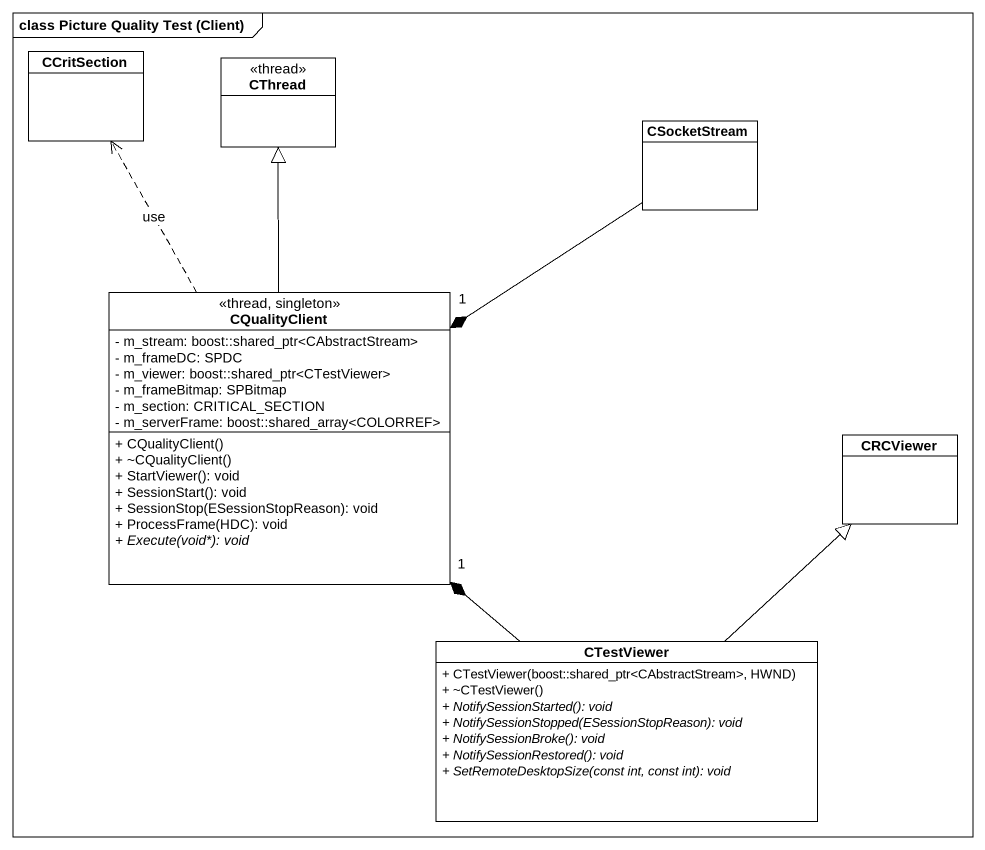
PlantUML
@startuml
mainframe class Picture Quality Test (Client)
hide circle
hide empty members
skinparam classAttributeIconSize 0
class CCritSection
class CThread <<thread>>
class CSocketStream
class CQualityClient <<thread, singleton>> {
  - m_stream: boost::shared_ptr<CAbstractStream>
  - m_frameDC: SPDC
  - m_viewer: boost::shared_ptr<CTestViewer>
  - m_frameBitmap: SPBitmap
  - m_section: CRITICAL_SECTION
  - m_serverFrame: boost::shared_array<COLORREF>
  + CQualityClient()
  + ~CQualityClient()
  + StartViewer(): void
  + SessionStart(): void
  + SessionStop(ESessionStopReason): void
  + ProcessFrame(HDC): void
  {abstract} + Execute(void*): void
}
class CRCViewer
class CTestViewer {
  + CTestViewer(boost::shared_ptr<CAbstractStream>, HWND)
  + ~CTestViewer()
  {abstract} + NotifySessionStarted(): void
  {abstract} + NotifySessionStopped(ESessionStopReason): void
  {abstract} + NotifySessionBroke(): void
  {abstract} + NotifySessionRestored(): void
  {abstract} + SetRemoteDesktopSize(const int, const int): void
}
CSocketStream --* "1" CQualityClient
CQualityClient .up.> CCritSection : use
CQualityClient -up-|> CThread
CTestViewer -up-* "1" CQualityClient
CTestViewer -up-|> CRCViewer
@enduml
